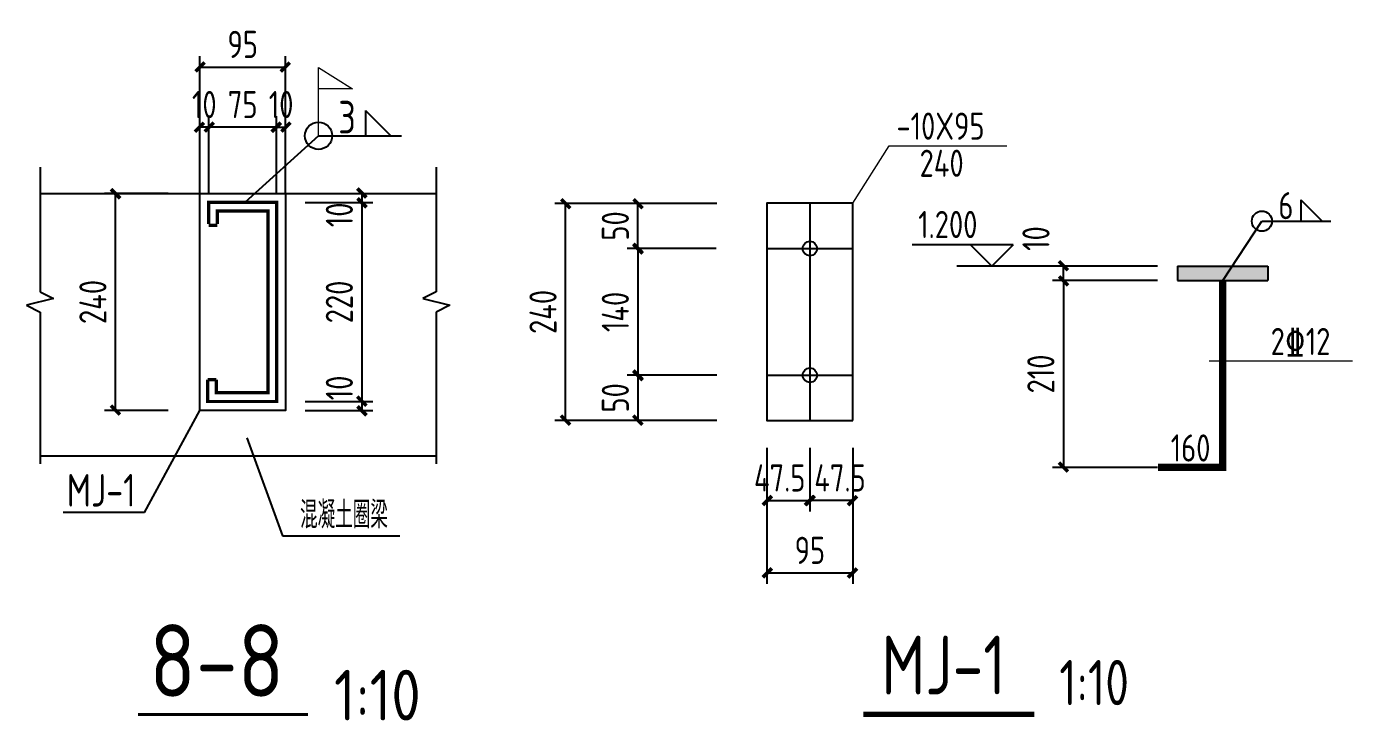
# Model space of a CAD drawing. Header units: millimetres. Extents: x 865490 to 879904, y 39442 to 44891.
# Drawn here: x 875899.2 to 876045.9, y 39836.4 to 39913.1 of the extents above; entities that cross this region are included whole.
import ezdxf

# ---------------------------------------------------------------- set-up
doc = ezdxf.new("R2010")
doc.units = ezdxf.units.MM
doc.header["$LTSCALE"] = 1000
doc.header["$MEASUREMENT"] = 0
doc.linetypes.add('CONTINOUS', pattern=[0])
for name, color, linetype in [('10', 7, 'Continuous'), ('D1', 112, 'Continuous'), ('DIM', 7, 'Continuous'), ('GJ', 6, 'Continuous'), ('THIN', 7, 'Continuous'), ('中文', 7, 'Continuous'), ('文字', 7, 'Continuous'), ('柱子', 8, 'Continuous'), ('桩', 6, 'Continuous'), ('梁__实线', 4, 'Continuous')]:
    doc.layers.add(name, color=color, linetype=linetype)
for name, color, linetype, lineweight in [('LZ', 64, 'Continuous', 9), ('数字', 3, 'Continuous', 9), ('细实线', 1, 'Continuous', 20)]:
    doc.layers.add(name, color=color, linetype=linetype, lineweight=lineweight)
doc.styles.add('GBHZ', font='gbenor.shx', dxfattribs={"width": 0.9, "bigfont": 'gbcbig.shx'})
doc.dimstyles.new('Y10', dxfattribs={"dimscale": 0, "dimtxt": 3, "dimasz": 0.01, "dimexe": 1.2, "dimexo": 1, "dimgap": 1, "dimtad": 1, "dimdec": 0, "dimlfac": 10, "dimzin": 0, "dimdsep": 46, "dimtxsty": 'GBHZ', "dimblk1": 'DX', "dimblk2": 'DX', "dimsah": 1, "dimcen": 0.09, "dimdle": 1, "dimadec": 0, "dimazin": 0, "dimtfac": 1, "dimtdec": 0, "dimtix": 1, "dimtmove": 2, "dimatfit": 3, "dimldrblk": 'DX', "dimfxl": 0, "dimtolj": 1, "dimtzin": 0, "dimarcsym": 0})

# ---------------------------------------------------------------- blocks, each defined once
blk = doc.blocks.new('DX')
at = {"color": 0, "linetype": 'ByBlock', "const_width": 40}
blk.add_lwpolyline([(-54, -51), (46, 49)], dxfattribs=at)
blk = doc.blocks.new('*D258')
at = {"layer": 'Defpoints', "color": 0, "transparency": 16777216}
for p in [(875966.84, 39893.55), (875976.51, 39893.55), (875976.51, 39888.55)]:
    blk.add_point(p, dxfattribs=at)
at = {"layer": 'DIM', "color": 0, "lineweight": -2, "transparency": 16777216}
for p, q in [((875975.51, 39893.55), (875965.64, 39893.55)), ((875966.84, 39888.56), (875966.84, 39893.54)), ((875975.51, 39888.55), (875965.64, 39888.55))]:
    blk.add_line(p, q, dxfattribs=at)
at = {"layer": 'DIM', "color": 0, "lineweight": -2, "transparency": 16777216, "xscale": 0.01, "yscale": 0.01, "zscale": 0.01}
for p, rotation in [((875966.84, 39893.55), 90), ((875966.84, 39888.55), 270)]:
    blk.add_blockref('DX', p, dxfattribs=dict(at, rotation=rotation))
at = {"layer": 'DIM', "color": 0, "transparency": 16777216, "insert": (875964.34, 39891.05), "char_height": 3, "attachment_point": 5, "rotation": 90, "style": 'GBHZ'}
blk.add_mtext('\\A1;50', dxfattribs=at)
blk = doc.blocks.new('*D259')
at = {"layer": 'Defpoints', "color": 0, "transparency": 16777216}
for p in [(875976.51, 39888.55), (875966.84, 39874.55), (875976.57, 39874.55)]:
    blk.add_point(p, dxfattribs=at)
at = {"layer": 'DIM', "color": 0, "lineweight": -2, "transparency": 16777216}
for p, q in [((875975.51, 39888.55), (875965.64, 39888.55)), ((875966.84, 39888.54), (875966.84, 39874.56)), ((875975.57, 39874.55), (875965.64, 39874.55))]:
    blk.add_line(p, q, dxfattribs=at)
at = {"layer": 'DIM', "color": 0, "lineweight": -2, "transparency": 16777216, "xscale": 0.01, "yscale": 0.01, "zscale": 0.01}
for p, rotation in [((875966.84, 39888.55), 90), ((875966.84, 39874.55), 270)]:
    blk.add_blockref('DX', p, dxfattribs=dict(at, rotation=rotation))
at = {"layer": 'DIM', "color": 0, "transparency": 16777216, "insert": (875964.34, 39881.55), "char_height": 3, "attachment_point": 5, "rotation": 90, "style": 'GBHZ'}
blk.add_mtext('\\A1;140', dxfattribs=at)
blk = doc.blocks.new('*D260')
at = {"layer": 'Defpoints', "color": 0, "transparency": 16777216}
for p in [(875976.51, 39874.55), (875966.84, 39869.55), (875976.51, 39869.55)]:
    blk.add_point(p, dxfattribs=at)
at = {"layer": 'DIM', "color": 0, "lineweight": -2, "transparency": 16777216}
for p, q in [((875975.51, 39874.55), (875965.64, 39874.55)), ((875966.84, 39874.54), (875966.84, 39869.56)), ((875975.51, 39869.55), (875965.64, 39869.55))]:
    blk.add_line(p, q, dxfattribs=at)
at = {"layer": 'DIM', "color": 0, "lineweight": -2, "transparency": 16777216, "xscale": 0.01, "yscale": 0.01, "zscale": 0.01}
for p, rotation in [((875966.84, 39874.55), 90), ((875966.84, 39869.55), 270)]:
    blk.add_blockref('DX', p, dxfattribs=dict(at, rotation=rotation))
at = {"layer": 'DIM', "color": 0, "transparency": 16777216, "insert": (875964.34, 39872.05), "char_height": 3, "attachment_point": 5, "rotation": 90, "style": 'GBHZ'}
blk.add_mtext('\\A1;50', dxfattribs=at)
blk = doc.blocks.new('*D261')
at = {"layer": 'Defpoints', "color": 0, "transparency": 16777216}
for p in [(875981.11, 39867.53), (875990.61, 39867.53), (875990.61, 39852.7)]:
    blk.add_point(p, dxfattribs=at)
at = {"layer": 'DIM', "color": 0, "lineweight": -2, "transparency": 16777216}
for p, q in [((875981.11, 39866.53), (875981.11, 39851.5)), ((875990.61, 39866.53), (875990.61, 39851.5)), ((875981.12, 39852.7), (875990.6, 39852.7))]:
    blk.add_line(p, q, dxfattribs=at)
at = {"layer": 'DIM', "color": 0, "lineweight": -2, "transparency": 16777216, "xscale": 0.01, "yscale": 0.01, "zscale": 0.01, "rotation": 180}
blk.add_blockref('DX', (875981.11, 39852.7), dxfattribs=at)
at = {"layer": 'DIM', "color": 0, "lineweight": -2, "transparency": 16777216, "xscale": 0.01, "yscale": 0.01, "zscale": 0.01}
blk.add_blockref('DX', (875990.61, 39852.7), dxfattribs=at)
at = {"layer": 'DIM', "color": 0, "transparency": 16777216, "insert": (875985.86, 39855.2), "char_height": 3, "attachment_point": 5, "style": 'GBHZ'}
blk.add_mtext('\\A1;95', dxfattribs=at)
blk = doc.blocks.new('*D262')
at = {"layer": 'Defpoints', "color": 0, "transparency": 16777216}
for p in [(875981.11, 39867.53), (875985.86, 39867.53), (875985.86, 39860.7)]:
    blk.add_point(p, dxfattribs=at)
at = {"layer": 'DIM', "color": 0, "lineweight": -2, "transparency": 16777216}
for p, q in [((875981.11, 39866.53), (875981.11, 39859.5)), ((875985.86, 39866.53), (875985.86, 39859.5)), ((875981.12, 39860.7), (875985.85, 39860.7))]:
    blk.add_line(p, q, dxfattribs=at)
at = {"layer": 'DIM', "color": 0, "lineweight": -2, "transparency": 16777216, "xscale": 0.01, "yscale": 0.01, "zscale": 0.01, "rotation": 180}
blk.add_blockref('DX', (875981.11, 39860.7), dxfattribs=at)
at = {"layer": 'DIM', "color": 0, "lineweight": -2, "transparency": 16777216, "xscale": 0.01, "yscale": 0.01, "zscale": 0.01}
blk.add_blockref('DX', (875985.86, 39860.7), dxfattribs=at)
at = {"layer": 'DIM', "color": 0, "transparency": 16777216, "insert": (875982.52, 39863.2), "char_height": 3, "attachment_point": 5, "style": 'GBHZ'}
blk.add_mtext('\\A1;47.5', dxfattribs=at)
blk = doc.blocks.new('*D263')
at = {"layer": 'Defpoints', "color": 0, "transparency": 16777216}
for p in [(876013.91, 39886.62), (876025.33, 39886.62), (876025.33, 39885.02)]:
    blk.add_point(p, dxfattribs=at)
at = {"layer": 'DIM', "color": 0, "lineweight": -2, "transparency": 16777216}
for p, q in [((876024.33, 39886.62), (876012.71, 39886.62)), ((876013.91, 39886.63), (876013.91, 39886.64)), ((876013.91, 39885.02), (876013.91, 39886.62)), ((876024.33, 39885.02), (876012.71, 39885.02)), ((876013.91, 39885.01), (876013.91, 39885))]:
    blk.add_line(p, q, dxfattribs=at)
at = {"layer": 'DIM', "color": 0, "lineweight": -2, "transparency": 16777216, "xscale": 0.01, "yscale": 0.01, "zscale": 0.01}
for p, rotation in [((876013.91, 39886.62), 270), ((876013.91, 39885.02), 90)]:
    blk.add_blockref('DX', p, dxfattribs=dict(at, rotation=rotation))
at = {"layer": 'DIM', "color": 0, "transparency": 16777216, "insert": (876010.87, 39889.66), "char_height": 3, "attachment_point": 5, "rotation": 90, "style": 'GBHZ'}
blk.add_mtext('\\A1;10', dxfattribs=at)
blk = doc.blocks.new('*D264')
at = {"layer": 'Defpoints', "color": 0, "transparency": 16777216}
for p in [(876025.33, 39885.02), (876013.91, 39864.36), (876025.33, 39864.36)]:
    blk.add_point(p, dxfattribs=at)
at = {"layer": 'DIM', "color": 0, "lineweight": -2, "transparency": 16777216}
for p, q in [((876024.33, 39885.02), (876012.71, 39885.02)), ((876013.91, 39885.01), (876013.91, 39864.37)), ((876024.33, 39864.36), (876012.71, 39864.36))]:
    blk.add_line(p, q, dxfattribs=at)
at = {"layer": 'DIM', "color": 0, "lineweight": -2, "transparency": 16777216, "xscale": 0.01, "yscale": 0.01, "zscale": 0.01}
for p, rotation in [((876013.91, 39885.02), 90), ((876013.91, 39864.36), 270)]:
    blk.add_blockref('DX', p, dxfattribs=dict(at, rotation=rotation))
at = {"layer": 'DIM', "color": 0, "transparency": 16777216, "insert": (876011.41, 39874.69), "char_height": 3, "attachment_point": 5, "rotation": 90, "style": 'GBHZ'}
blk.add_mtext('\\A1;210', dxfattribs=at)
blk = doc.blocks.new('*D265')
at = {"layer": 'Defpoints', "color": 0, "transparency": 16777216}
for p in [(875958.84, 39893.55), (875976.57, 39893.55), (875976.57, 39869.55)]:
    blk.add_point(p, dxfattribs=at)
at = {"layer": 'DIM', "color": 0, "lineweight": -2, "transparency": 16777216}
for p, q in [((875975.57, 39893.55), (875957.64, 39893.55)), ((875958.84, 39869.56), (875958.84, 39893.54)), ((875975.57, 39869.55), (875957.64, 39869.55))]:
    blk.add_line(p, q, dxfattribs=at)
at = {"layer": 'DIM', "color": 0, "lineweight": -2, "transparency": 16777216, "xscale": 0.01, "yscale": 0.01, "zscale": 0.01}
for p, rotation in [((875958.84, 39893.55), 90), ((875958.84, 39869.55), 270)]:
    blk.add_blockref('DX', p, dxfattribs=dict(at, rotation=rotation))
at = {"layer": 'DIM', "color": 0, "transparency": 16777216, "insert": (875956.34, 39881.55), "char_height": 3, "attachment_point": 5, "rotation": 90, "style": 'GBHZ'}
blk.add_mtext('\\A1;240', dxfattribs=at)
blk = doc.blocks.new('*D313')
at = {"layer": 'Defpoints', "color": 0, "transparency": 16777216}
for p in [(875919.37, 39901.97), (875919.37, 39893.65), (875926.87, 39893.65)]:
    blk.add_point(p, dxfattribs=at)
at = {"layer": 'DIM', "color": 0, "lineweight": -2, "transparency": 16777216}
for p, q in [((875919.37, 39894.65), (875919.37, 39903.17)), ((875926.87, 39894.65), (875926.87, 39903.17)), ((875926.86, 39901.97), (875919.38, 39901.97))]:
    blk.add_line(p, q, dxfattribs=at)
at = {"layer": 'DIM', "color": 0, "lineweight": -2, "transparency": 16777216, "xscale": 0.01, "yscale": 0.01, "zscale": 0.01, "rotation": 180}
blk.add_blockref('DX', (875919.37, 39901.97), dxfattribs=at)
at = {"layer": 'DIM', "color": 0, "lineweight": -2, "transparency": 16777216, "xscale": 0.01, "yscale": 0.01, "zscale": 0.01}
blk.add_blockref('DX', (875926.87, 39901.97), dxfattribs=at)
at = {"layer": 'DIM', "color": 0, "transparency": 16777216, "insert": (875923.12, 39904.47), "char_height": 3, "attachment_point": 5, "style": 'GBHZ'}
blk.add_mtext('\\A1;75', dxfattribs=at)
blk = doc.blocks.new('*D314')
at = {"layer": 'Defpoints', "color": 0, "transparency": 16777216}
for p in [(875918.37, 39901.97), (875918.37, 39894.65), (875919.37, 39893.65)]:
    blk.add_point(p, dxfattribs=at)
at = {"layer": 'DIM', "color": 0, "lineweight": -2, "transparency": 16777216}
for p, q in [((875918.37, 39895.65), (875918.37, 39903.17)), ((875919.37, 39894.65), (875919.37, 39903.17)), ((875918.36, 39901.97), (875918.35, 39901.97)), ((875919.37, 39901.97), (875918.37, 39901.97)), ((875919.38, 39901.97), (875919.39, 39901.97))]:
    blk.add_line(p, q, dxfattribs=at)
at = {"layer": 'DIM', "color": 0, "lineweight": -2, "transparency": 16777216, "xscale": 0.01, "yscale": 0.01, "zscale": 0.01}
blk.add_blockref('DX', (875918.37, 39901.97), dxfattribs=at)
at = {"layer": 'DIM', "color": 0, "lineweight": -2, "transparency": 16777216, "xscale": 0.01, "yscale": 0.01, "zscale": 0.01, "rotation": 180}
blk.add_blockref('DX', (875919.37, 39901.97), dxfattribs=at)
at = {"layer": 'DIM', "color": 0, "transparency": 16777216, "insert": (875918.87, 39904.47), "char_height": 3, "attachment_point": 5, "style": 'GBHZ'}
blk.add_mtext('\\A1;10', dxfattribs=at)
blk = doc.blocks.new('*D315')
at = {"layer": 'Defpoints', "color": 0, "transparency": 16777216}
for p in [(875929.04, 39894.65), (875929.04, 39893.65), (875936.31, 39893.65)]:
    blk.add_point(p, dxfattribs=at)
at = {"layer": 'DIM', "color": 0, "lineweight": -2, "transparency": 16777216}
for p, q in [((875930.04, 39894.65), (875937.51, 39894.65)), ((875936.31, 39894.66), (875936.31, 39894.67)), ((875936.31, 39894.65), (875936.31, 39893.65)), ((875930.04, 39893.65), (875937.51, 39893.65)), ((875936.31, 39893.64), (875936.31, 39893.63))]:
    blk.add_line(p, q, dxfattribs=at)
at = {"layer": 'DIM', "color": 0, "lineweight": -2, "transparency": 16777216, "xscale": 0.01, "yscale": 0.01, "zscale": 0.01}
for p, rotation in [((875936.31, 39894.65), 270), ((875936.31, 39893.65), 90)]:
    blk.add_blockref('DX', p, dxfattribs=dict(at, rotation=rotation))
at = {"layer": 'DIM', "color": 0, "transparency": 16777216, "insert": (875933.81, 39892.28), "char_height": 3, "attachment_point": 5, "rotation": 90, "style": 'GBHZ'}
blk.add_mtext('\\A1;10', dxfattribs=at)
blk = doc.blocks.new('*D316')
at = {"layer": 'Defpoints', "color": 0, "transparency": 16777216}
for p in [(875929.04, 39893.65), (875929.04, 39871.65), (875936.31, 39871.65)]:
    blk.add_point(p, dxfattribs=at)
at = {"layer": 'DIM', "color": 0, "lineweight": -2, "transparency": 16777216}
for p, q in [((875930.04, 39893.65), (875937.51, 39893.65)), ((875936.31, 39893.64), (875936.31, 39871.66)), ((875930.04, 39871.65), (875937.51, 39871.65))]:
    blk.add_line(p, q, dxfattribs=at)
at = {"layer": 'DIM', "color": 0, "lineweight": -2, "transparency": 16777216, "xscale": 0.01, "yscale": 0.01, "zscale": 0.01}
for p, rotation in [((875936.31, 39893.65), 90), ((875936.31, 39871.65), 270)]:
    blk.add_blockref('DX', p, dxfattribs=dict(at, rotation=rotation))
at = {"layer": 'DIM', "color": 0, "transparency": 16777216, "insert": (875933.81, 39882.65), "char_height": 3, "attachment_point": 5, "rotation": 90, "style": 'GBHZ'}
blk.add_mtext('\\A1;220', dxfattribs=at)
blk = doc.blocks.new('*D317')
at = {"layer": 'Defpoints', "color": 0, "transparency": 16777216}
for p in [(875929.04, 39871.65), (875929.04, 39870.65), (875936.31, 39870.65)]:
    blk.add_point(p, dxfattribs=at)
at = {"layer": 'DIM', "color": 0, "lineweight": -2, "transparency": 16777216}
for p, q in [((875930.04, 39871.65), (875937.51, 39871.65)), ((875930.04, 39870.65), (875937.51, 39870.65)), ((875936.31, 39871.66), (875936.31, 39871.67)), ((875936.31, 39871.65), (875936.31, 39870.65)), ((875936.31, 39870.64), (875936.31, 39870.63))]:
    blk.add_line(p, q, dxfattribs=at)
at = {"layer": 'DIM', "color": 0, "lineweight": -2, "transparency": 16777216, "xscale": 0.01, "yscale": 0.01, "zscale": 0.01}
for p, rotation in [((875936.31, 39871.65), 270), ((875936.31, 39870.65), 90)]:
    blk.add_blockref('DX', p, dxfattribs=dict(at, rotation=rotation))
at = {"layer": 'DIM', "color": 0, "transparency": 16777216, "insert": (875933.81, 39873.15), "char_height": 3, "attachment_point": 5, "rotation": 90, "style": 'GBHZ'}
blk.add_mtext('\\A1;10', dxfattribs=at)
blk = doc.blocks.new('*D318')
at = {"layer": 'Defpoints', "color": 0, "transparency": 16777216}
for p in [(875909.05, 39894.65), (875915.87, 39894.65), (875915.87, 39870.65)]:
    blk.add_point(p, dxfattribs=at)
at = {"layer": 'DIM', "color": 0, "lineweight": -2, "transparency": 16777216}
for p, q in [((875914.87, 39894.65), (875907.85, 39894.65)), ((875909.05, 39870.66), (875909.05, 39894.64)), ((875914.87, 39870.65), (875907.85, 39870.65))]:
    blk.add_line(p, q, dxfattribs=at)
at = {"layer": 'DIM', "color": 0, "lineweight": -2, "transparency": 16777216, "xscale": 0.01, "yscale": 0.01, "zscale": 0.01}
for p, rotation in [((875909.05, 39894.65), 90), ((875909.05, 39870.65), 270)]:
    blk.add_blockref('DX', p, dxfattribs=dict(at, rotation=rotation))
at = {"layer": 'DIM', "color": 0, "transparency": 16777216, "insert": (875906.55, 39882.65), "char_height": 3, "attachment_point": 5, "rotation": 90, "style": 'GBHZ'}
blk.add_mtext('\\A1;240', dxfattribs=at)
blk = doc.blocks.new('*D319')
at = {"layer": 'Defpoints', "color": 0, "transparency": 16777216}
for p in [(875927.87, 39901.97), (875927.87, 39894.65), (875926.87, 39893.65)]:
    blk.add_point(p, dxfattribs=at)
at = {"layer": 'DIM', "color": 0, "lineweight": -2, "transparency": 16777216}
for p, q in [((875926.87, 39894.65), (875926.87, 39903.17)), ((875927.87, 39895.65), (875927.87, 39903.17)), ((875926.86, 39901.97), (875926.85, 39901.97)), ((875926.87, 39901.97), (875927.87, 39901.97)), ((875927.88, 39901.97), (875927.89, 39901.97))]:
    blk.add_line(p, q, dxfattribs=at)
at = {"layer": 'DIM', "color": 0, "lineweight": -2, "transparency": 16777216, "xscale": 0.01, "yscale": 0.01, "zscale": 0.01}
blk.add_blockref('DX', (875926.87, 39901.97), dxfattribs=at)
at = {"layer": 'DIM', "color": 0, "lineweight": -2, "transparency": 16777216, "xscale": 0.01, "yscale": 0.01, "zscale": 0.01, "rotation": 180}
blk.add_blockref('DX', (875927.87, 39901.97), dxfattribs=at)
at = {"layer": 'DIM', "color": 0, "transparency": 16777216, "insert": (875927.37, 39904.47), "char_height": 3, "attachment_point": 5, "style": 'GBHZ'}
blk.add_mtext('\\A1;10', dxfattribs=at)
blk = doc.blocks.new('*D320')
at = {"layer": 'Defpoints', "color": 0, "transparency": 16777216}
for p in [(875927.87, 39908.62), (875918.37, 39893.65), (875927.87, 39893.65)]:
    blk.add_point(p, dxfattribs=at)
at = {"layer": 'DIM', "color": 0, "lineweight": -2, "transparency": 16777216}
for p, q in [((875918.37, 39894.65), (875918.37, 39909.82)), ((875918.38, 39908.62), (875927.86, 39908.62)), ((875927.87, 39894.65), (875927.87, 39909.82))]:
    blk.add_line(p, q, dxfattribs=at)
at = {"layer": 'DIM', "color": 0, "lineweight": -2, "transparency": 16777216, "xscale": 0.01, "yscale": 0.01, "zscale": 0.01, "rotation": 180}
blk.add_blockref('DX', (875918.37, 39908.62), dxfattribs=at)
at = {"layer": 'DIM', "color": 0, "lineweight": -2, "transparency": 16777216, "xscale": 0.01, "yscale": 0.01, "zscale": 0.01}
blk.add_blockref('DX', (875927.87, 39908.62), dxfattribs=at)
at = {"layer": 'DIM', "color": 0, "transparency": 16777216, "insert": (875923.12, 39911.12), "char_height": 3, "attachment_point": 5, "style": 'GBHZ'}
blk.add_mtext('\\A1;95', dxfattribs=at)
blk = doc.blocks.new('*D331')
at = {"layer": 'Defpoints', "color": 0, "transparency": 16777216}
for p in [(875985.86, 39867.53), (875990.61, 39867.53), (875985.86, 39860.7)]:
    blk.add_point(p, dxfattribs=at)
at = {"layer": 'DIM', "color": 0, "lineweight": -2, "transparency": 16777216}
for p, q in [((875985.86, 39866.53), (875985.86, 39859.5)), ((875990.61, 39866.53), (875990.61, 39859.5)), ((875990.6, 39860.7), (875985.87, 39860.7))]:
    blk.add_line(p, q, dxfattribs=at)
at = {"layer": 'DIM', "color": 0, "lineweight": -2, "transparency": 16777216, "xscale": 0.01, "yscale": 0.01, "zscale": 0.01, "rotation": 180}
blk.add_blockref('DX', (875985.86, 39860.7), dxfattribs=at)
at = {"layer": 'DIM', "color": 0, "lineweight": -2, "transparency": 16777216, "xscale": 0.01, "yscale": 0.01, "zscale": 0.01}
blk.add_blockref('DX', (875990.61, 39860.7), dxfattribs=at)
at = {"layer": 'DIM', "color": 0, "transparency": 16777216, "insert": (875989.19, 39863.2), "char_height": 3, "attachment_point": 5, "style": 'GBHZ'}
blk.add_mtext('\\A1;47.5', dxfattribs=at)

msp = doc.modelspace()

# ---------------------------------------------------------------- linework, layer by layer
at = {"color": 6, "linetype": 'ByBlock'}
for p, q in [((875931.51, 39901.016), (875923.367, 39893.654)), ((875912.252, 39859.366), (875918.367, 39870.654)), ((875912.252, 39859.366), (875903.259, 39859.366))]:
    msp.add_line(p, q, dxfattribs=at)
for p, q in [((875985.856, 39893.555), (875985.856, 39869.555)), ((875981.106, 39888.555), (875990.606, 39888.555)), ((875981.106, 39874.555), (875990.606, 39874.555))]:
    msp.add_line(p, q)
at = {"color": 6, "linetype": 'ByBlock', "elevation": 0}
msp.add_lwpolyline([(875918.367, 39894.654), (875927.867, 39894.654), (875927.867, 39870.654), (875918.367, 39870.654)], close=True, dxfattribs=at)
at = {"color": 6, "linetype": 'ByBlock', "const_width": 0.36}
for points in [[(875919.367, 39891.254), (875919.367, 39893.654), (875926.867, 39893.654), (875926.867, 39871.654), (875919.247, 39871.654), (875919.247, 39874.054)], [(875920.327, 39891.254), (875920.327, 39892.694), (875925.907, 39892.694), (875925.907, 39872.614), (875920.207, 39872.614), (875920.207, 39874.054)], [(875920.327, 39891.122), (875919.367, 39891.122)], [(875920.207, 39874.054), (875919.247, 39874.054)]]:
    msp.add_lwpolyline(points, dxfattribs=at)
at = {"const_width": 0.6}
msp.add_lwpolyline([(875991.773, 39837.066), (876010.683, 39837.066)], dxfattribs=at)
at = {"color": 6, "linetype": 'ByBlock'}
msp.add_circle((875931.51, 39901.016), 1.5, dxfattribs=at)
at = {"layer": 'DIM'}
for p, q in [((875900.706, 39894.654), (875944.527, 39894.654)), ((875900.706, 39865.654), (875944.527, 39865.654))]:
    msp.add_line(p, q, dxfattribs=at)
at = {"layer": 'DIM', "color": 0, "linetype": 'CONTINOUS', "ltscale": 25}
for p, q in [((876008.342, 39888.969), (875997.18, 39888.969)), ((876005.988, 39886.615), (876003.634, 39888.969)), ((876008.342, 39888.969), (876005.988, 39886.615)), ((876012.706, 39886.615), (876002.127, 39886.615))]:
    msp.add_line(p, q, dxfattribs=at)
at = {"layer": 'GJ'}
for p, q in [((876026.531, 39886.615), (876036.531, 39886.615)), ((876026.531, 39886.615), (876026.531, 39885.015)), ((876036.531, 39886.615), (876036.531, 39885.015)), ((876026.531, 39885.015), (876036.531, 39885.015))]:
    msp.add_line(p, q, dxfattribs=at)
msp.add_lwpolyline([(875990.606, 39869.555), (875990.606, 39893.555), (875981.106, 39893.555), (875981.106, 39869.555)], close=True, dxfattribs=at)
at = {"layer": 'GJ', "const_width": 0.8}
msp.add_lwpolyline([(876031.531, 39885.015), (876031.531, 39864.363), (876024.382, 39864.363)], dxfattribs=at)
at = {"layer": 'GJ'}
for centre in [(875985.856, 39888.555), (875985.856, 39874.555)]:
    msp.add_circle(centre, 0.8, dxfattribs=at)
at = {"layer": 'LZ'}
for p, q in [((875990.606, 39893.555), (875994.639, 39899.9)), ((875994.639, 39899.9), (876007.63, 39899.9)), ((876030.031, 39876.145), (876045.88, 39876.145))]:
    msp.add_line(p, q, dxfattribs=at)
at = {"layer": 'THIN'}
for p, q in [((875900.706, 39897.549), (875900.706, 39883.779)), ((875944.527, 39897.549), (875944.527, 39883.779)), ((875900.706, 39883.779), (875902.206, 39883.029)), ((875944.527, 39883.779), (875943.027, 39883.029)), ((875902.206, 39883.029), (875899.206, 39882.279)), ((875899.206, 39882.279), (875900.706, 39881.529)), ((875943.027, 39883.029), (875946.027, 39882.279)), ((875946.027, 39882.279), (875944.527, 39881.529)), ((875900.706, 39881.529), (875900.706, 39864.759)), ((875944.527, 39881.529), (875944.527, 39864.759))]:
    msp.add_line(p, q, dxfattribs=at)
at = {"layer": '文字', "color": 6, "const_width": 0.32}
msp.add_lwpolyline([(875911.535, 39837.066), (875930.343, 39837.066)], dxfattribs=at)
at = {"layer": '柱子'}
for p, q in [((875923.588, 39867.652), (875927.515, 39856.794)), ((875927.515, 39856.794), (875940.513, 39856.794))]:
    msp.add_line(p, q, dxfattribs=at)
at = {"layer": '桩'}
for p, q in [((875936.688, 39903.829), (875939.5, 39901.016)), ((875936.688, 39903.829), (875936.688, 39901.016)), ((875931.51, 39901.016), (875940.669, 39901.016)), ((876040.181, 39893.925), (876040.181, 39891.581)), ((876040.181, 39893.925), (876042.525, 39891.581)), ((876031.531, 39885.015), (876035.866, 39891.581)), ((876035.866, 39891.581), (876043.498, 39891.581))]:
    msp.add_line(p, q, dxfattribs=at)
msp.add_circle((876035.866, 39891.581), 1.118, dxfattribs=at)
at = {"layer": '梁__实线'}
msp.add_solid([(876026.531, 39885.015), (876026.531, 39886.615), (876036.531, 39885.015), (876036.531, 39886.615)], dxfattribs=at)
at = {"layer": '细实线', "color": 251}
for p, q in [((875931.51, 39901.016), (875931.51, 39908.578)), ((875931.51, 39908.578), (875935.266, 39906.206)), ((875935.266, 39906.206), (875931.51, 39906.206))]:
    msp.add_line(p, q, dxfattribs=at)
msp.add_solid([(875931.51, 39906.206), (875931.51, 39908.578), (875935.266, 39906.206), (875931.51, 39906.206)], dxfattribs=at)

# ---------------------------------------------------------------- texts
at = {"style": 'GBHZ', "width": 0.9}
for s, height, p in [('3', 3.6, (875933.691, 39901.277)), ('-10X95', 3, (875995.441, 39900.585)), ('240', 3, (875997.996, 39896.481)), ('6', 3, (876037.684, 39891.799)), ('2%%13212', 3, (876036.829, 39876.781)), ('160', 3, (876025.773, 39865.012)), ('MJ-1', 3.6, (875903.657, 39860.037))]:
    msp.add_text(s, height=height, dxfattribs=at).set_placement(p)
at = {"layer": '10', "style": 'GBHZ', "width": 0.9}
msp.add_text('MJ-1', height=6.5, dxfattribs=at).set_placement((875993.765, 39839.272))
at = {"layer": 'D1', "style": 'GBHZ', "width": 0.9}
msp.add_text('1.200', height=3, dxfattribs=at).set_placement((875997.844, 39889.714))
at = {"layer": '中文', "style": 'GBHZ', "width": 0.9}
msp.add_text('1:10', height=5, dxfattribs=at).set_placement((876013.448, 39838.083, -0.009))
at = {"layer": '数字', "style": 'GBHZ', "width": 0.9}
msp.add_text('混凝土圈梁', height=3, dxfattribs=at).set_placement((875929.462, 39857.623))
at = {"layer": '文字', "color": 6, "style": 'GBHZ'}
for s, height, p in [('8-8', 8, (875912.787, 39839.018)), ('1:10', 5.6, (875933.222, 39836.397))]:
    msp.add_text(s, height=height, dxfattribs=at).set_placement(p)

# ---------------------------------------------------------------- dimensions: what is measured, and where the dimension line sits
at = {"layer": 'DIM'}
for base, p1, p2, picture, middle in [((875927.867, 39908.624), (875918.367, 39893.654), (875927.867, 39893.654), '*D320', (875923.117, 39911.124)), ((875918.367, 39901.975), (875919.367, 39893.654), (875918.367, 39894.654), '*D314', (875918.867, 39904.475)), ((875919.367, 39901.975), (875926.867, 39893.654), (875919.367, 39893.654), '*D313', (875923.117, 39904.475)), ((875990.606, 39852.702), (875981.106, 39867.527), (875990.606, 39867.527), '*D261', (875985.856, 39855.202))]:
    dim = msp.add_linear_dim(base=base, p1=p1, p2=p2, dimstyle='Y10', override={"dimscale": 1}, dxfattribs=at)
    dim.commit()
    dim.dimension.update_dxf_attribs({"geometry": picture, "text_midpoint": middle})
for base, p1, p2, angle, picture, middle in [((875927.867, 39901.975), (875926.867, 39893.654), (875927.867, 39894.654), 180, '*D319', (875927.367, 39904.475)), ((875909.048, 39894.654), (875915.867, 39870.654), (875915.867, 39894.654), 90, '*D318', (875906.548, 39882.654)), ((875936.308, 39871.654), (875929.038, 39893.654), (875929.038, 39871.654), 90, '*D316', (875933.808, 39882.654)), ((875958.843, 39893.555), (875976.568, 39869.555), (875976.568, 39893.555), 90, '*D265', (875956.343, 39881.555)), ((875966.842, 39893.555), (875976.508, 39888.555), (875976.508, 39893.555), 90, '*D258', (875964.342, 39891.055)), ((875966.842, 39874.555), (875976.508, 39888.555), (875976.568, 39874.555), 270, '*D259', (875964.342, 39881.555)), ((875966.842, 39869.555), (875976.508, 39874.555), (875976.508, 39869.555), 270, '*D260', (875964.342, 39872.055))]:
    dim = msp.add_linear_dim(base=base, p1=p1, p2=p2, angle=angle, dimstyle='Y10', override={"dimscale": 1}, dxfattribs=at)
    dim.commit()
    dim.dimension.update_dxf_attribs({"geometry": picture, "text_midpoint": middle})
for base, p1, p2, picture, middle in [((875936.308, 39893.654), (875929.038, 39894.654), (875929.038, 39893.654), '*D315', (875933.808, 39892.275)), ((875936.308, 39870.654), (875929.038, 39871.654), (875929.038, 39870.654), '*D317', (875933.808, 39873.151))]:
    dim = msp.add_linear_dim(base=base, p1=p1, p2=p2, angle=90, dimstyle='Y10', override={"dimscale": 1}, dxfattribs=at)
    dim.commit()
    dim.dimension.update_dxf_attribs({"geometry": picture, "text_midpoint": middle, "dimtype": 160})
for base, p1, p2, angle, text, picture, middle in [((876013.906, 39886.615), (876025.332, 39885.015), (876025.332, 39886.615), 270, '10', '*D263', (876010.874, 39889.663)), ((875985.856, 39860.699), (875990.606, 39867.527), (875985.856, 39867.527), 180, '47.5', '*D331', (875989.192, 39863.199))]:
    dim = msp.add_linear_dim(base=base, p1=p1, p2=p2, angle=angle, text=text, dimstyle='Y10', override={"dimscale": 1}, dxfattribs=at)
    dim.commit()
    dim.dimension.update_dxf_attribs({"geometry": picture, "text_midpoint": middle, "dimtype": 160})
dim = msp.add_linear_dim(base=(876013.906, 39864.363), p1=(876025.332, 39885.015), p2=(876025.332, 39864.363), angle=90, text='210', dimstyle='Y10', override={"dimscale": 1}, dxfattribs=at)
dim.commit()
dim.dimension.update_dxf_attribs({"geometry": '*D264', "text_midpoint": (876011.406, 39874.689)})
dim = msp.add_linear_dim(base=(875985.856, 39860.699), p1=(875981.106, 39867.527), p2=(875985.856, 39867.527), text='47.5', dimstyle='Y10', override={"dimscale": 1}, dxfattribs=at)
dim.commit()
dim.dimension.update_dxf_attribs({"geometry": '*D262', "text_midpoint": (875982.521, 39863.199), "dimtype": 160})

doc.saveas('drawing.dxf')
